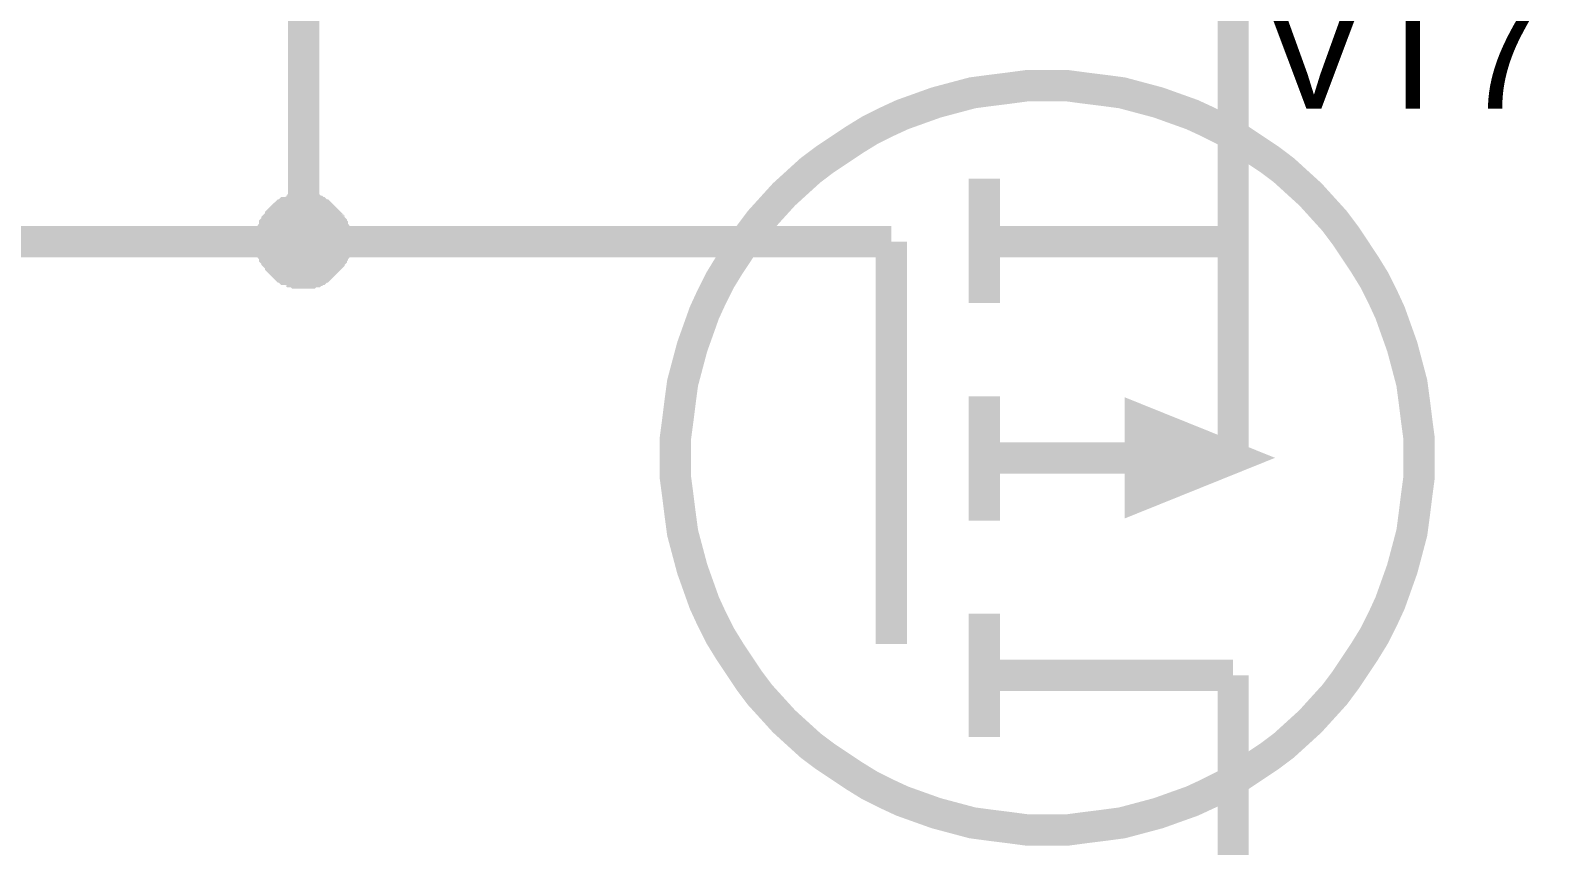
# Model space of a CAD drawing. Header units: millimetres. Extents: x 2.64 to 11.44, y 2.16 to 8.68.
# Drawn here: x 7.077 to 7.646, y 2.928 to 3.235 of the extents above; entities that cross this region are included whole.
import ezdxf

# ---------------------------------------------------------------- set-up
doc = ezdxf.new("R2010")
doc.units = ezdxf.units.MM
doc.header["$MEASUREMENT"] = 0
doc.layers.add('Sheet', color=255, linetype='Continuous')

msp = doc.modelspace()

# ---------------------------------------------------------------- linework, layer by layer
at = {"layer": 'Sheet', "const_width": 0.0118}
for points in [[(7.18008, 3.27247), (7.18008, 3.21419)], [(7.53039, 3.21419), (7.53039, 3.27247)], [(7.18008, 3.15545), (7.18008, 3.21419)], [(7.3202, 3.07395), (7.3202, 3.08123), (7.32111, 3.08806), (7.32202, 3.09535), (7.32293, 3.10218), (7.32475, 3.10901), (7.32657, 3.11584), (7.32885, 3.12221), (7.33112, 3.12859), (7.33385, 3.13451), (7.33704, 3.14088), (7.34068, 3.1468), (7.34432, 3.15227), (7.34796, 3.15773), (7.35205, 3.16319), (7.3566, 3.1682), (7.36115, 3.17321), (7.36615, 3.17776), (7.37116, 3.18232), (7.37662, 3.18642), (7.38208, 3.19006), (7.38754, 3.1937), (7.39345, 3.19734), (7.39982, 3.20053), (7.40573, 3.20326), (7.4121, 3.20554), (7.41847, 3.20782), (7.4253, 3.20964), (7.43212, 3.21146), (7.43895, 3.21237), (7.44623, 3.21328), (7.45305, 3.21419), (7.46033, 3.21419)], [(7.46033, 3.21419), (7.45305, 3.21419), (7.44623, 3.21328), (7.43895, 3.21237), (7.43212, 3.21146), (7.4253, 3.20964), (7.41847, 3.20782), (7.4121, 3.20554), (7.40573, 3.20326), (7.39982, 3.20053), (7.39345, 3.19734), (7.38754, 3.1937), (7.38208, 3.19006), (7.37662, 3.18642), (7.37116, 3.18232), (7.36615, 3.17776), (7.36115, 3.17321), (7.3566, 3.1682), (7.35205, 3.16319), (7.34796, 3.15773), (7.34432, 3.15227), (7.34068, 3.1468), (7.33704, 3.14088), (7.33385, 3.13451), (7.33112, 3.12859), (7.32885, 3.12221), (7.32657, 3.11584), (7.32475, 3.10901), (7.32293, 3.10218), (7.32202, 3.09535), (7.32111, 3.08806), (7.3202, 3.08123), (7.3202, 3.07395)], [(7.46033, 3.21419), (7.46033, 3.21419)], [(7.46033, 3.21419), (7.46761, 3.21419), (7.47443, 3.21328), (7.48171, 3.21237), (7.48854, 3.21146), (7.49536, 3.20964), (7.50218, 3.20782), (7.50855, 3.20554), (7.51492, 3.20326), (7.52084, 3.20053), (7.52721, 3.19734), (7.53312, 3.1937), (7.53858, 3.19006), (7.54404, 3.18642), (7.5495, 3.18232), (7.5545, 3.17776), (7.55951, 3.17321), (7.56406, 3.1682), (7.56861, 3.16319), (7.5727, 3.15773), (7.57634, 3.15227), (7.57998, 3.1468), (7.58362, 3.14088), (7.58681, 3.13451), (7.58954, 3.12859), (7.59181, 3.12221), (7.59409, 3.11584), (7.59591, 3.10901), (7.59772, 3.10218), (7.59863, 3.09535), (7.59954, 3.08806), (7.60045, 3.08123), (7.60045, 3.07395)], [(7.60045, 3.07395), (7.60045, 3.08123), (7.59954, 3.08806), (7.59863, 3.09535), (7.59772, 3.10218), (7.59591, 3.10901), (7.59409, 3.11584), (7.59181, 3.12221), (7.58954, 3.12859), (7.58681, 3.13451), (7.58362, 3.14088), (7.57998, 3.1468), (7.57634, 3.15227), (7.5727, 3.15773), (7.56861, 3.16319), (7.56406, 3.1682), (7.55951, 3.17321), (7.5545, 3.17776), (7.5495, 3.18232), (7.54404, 3.18642), (7.53858, 3.19006), (7.53312, 3.1937), (7.52721, 3.19734), (7.52084, 3.20053), (7.51492, 3.20326), (7.50855, 3.20554), (7.50218, 3.20782), (7.49536, 3.20964), (7.48854, 3.21146), (7.48171, 3.21237), (7.47443, 3.21328), (7.46761, 3.21419), (7.46033, 3.21419)], [(7.53039, 3.07395), (7.53039, 3.21419)], [(7.53039, 3.21419), (7.53039, 3.19051)], [(7.43667, 3.17913), (7.43667, 3.13223)], [(7.16825, 3.15545), (7.16825, 3.15591), (7.16825, 3.15682), (7.16825, 3.15727), (7.1687, 3.15773), (7.1687, 3.15864), (7.1687, 3.1591), (7.16916, 3.15955), (7.16916, 3.16046), (7.16916, 3.16092), (7.16961, 3.16137), (7.17007, 3.16183), (7.17007, 3.16228), (7.17052, 3.16274), (7.17098, 3.16319), (7.17143, 3.16365), (7.17143, 3.1641), (7.17189, 3.16456), (7.17234, 3.16502), (7.1728, 3.16547), (7.17325, 3.16547), (7.17371, 3.16593), (7.17416, 3.16638), (7.17462, 3.16638), (7.17553, 3.16684), (7.17598, 3.16684), (7.17644, 3.16729), (7.17689, 3.16729), (7.1778, 3.16729), (7.17826, 3.16775), (7.17871, 3.16775), (7.17962, 3.16775), (7.18008, 3.16775)], [(7.16825, 3.15545), (7.16825, 3.15591), (7.16825, 3.15682), (7.16825, 3.15727), (7.1687, 3.15773), (7.1687, 3.15864), (7.1687, 3.1591), (7.16916, 3.15955), (7.16916, 3.16046), (7.16916, 3.16092), (7.16961, 3.16137), (7.17007, 3.16183), (7.17007, 3.16228), (7.17052, 3.16274), (7.17098, 3.16319), (7.17143, 3.16365), (7.17143, 3.1641), (7.17189, 3.16456), (7.17234, 3.16502), (7.1728, 3.16547), (7.17325, 3.16547), (7.17371, 3.16593), (7.17416, 3.16638), (7.17462, 3.16638), (7.17553, 3.16684), (7.17598, 3.16684), (7.17644, 3.16729), (7.17689, 3.16729), (7.1778, 3.16729), (7.17826, 3.16775), (7.17871, 3.16775), (7.17962, 3.16775), (7.18008, 3.16775)], [(7.16825, 3.15545), (7.16825, 3.15591), (7.16825, 3.15682), (7.16825, 3.15727), (7.1687, 3.15773), (7.1687, 3.15864), (7.1687, 3.1591), (7.16916, 3.15955), (7.16916, 3.16046), (7.16916, 3.16092), (7.16961, 3.16137), (7.17007, 3.16183), (7.17007, 3.16228), (7.17052, 3.16274), (7.17098, 3.16319), (7.17143, 3.16365), (7.17143, 3.1641), (7.17189, 3.16456), (7.17234, 3.16502), (7.1728, 3.16547), (7.17325, 3.16547), (7.17371, 3.16593), (7.17416, 3.16638), (7.17462, 3.16638), (7.17553, 3.16684), (7.17598, 3.16684), (7.17644, 3.16729), (7.17689, 3.16729), (7.1778, 3.16729), (7.17826, 3.16775), (7.17871, 3.16775), (7.17962, 3.16775), (7.18008, 3.16775)], [(7.16825, 3.15545), (7.16825, 3.15591), (7.16825, 3.15682), (7.16825, 3.15727), (7.1687, 3.15773), (7.1687, 3.15864), (7.1687, 3.1591), (7.16916, 3.15955), (7.16916, 3.16046), (7.16916, 3.16092), (7.16961, 3.16137), (7.17007, 3.16183), (7.17007, 3.16228), (7.17052, 3.16274), (7.17098, 3.16319), (7.17143, 3.16365), (7.17143, 3.1641), (7.17189, 3.16456), (7.17234, 3.16502), (7.1728, 3.16547), (7.17325, 3.16547), (7.17371, 3.16593), (7.17416, 3.16638), (7.17462, 3.16638), (7.17553, 3.16684), (7.17598, 3.16684), (7.17644, 3.16729), (7.17689, 3.16729), (7.1778, 3.16729), (7.17826, 3.16775), (7.17871, 3.16775), (7.17962, 3.16775), (7.18008, 3.16775)], [(7.16825, 3.15545), (7.16825, 3.15591), (7.16825, 3.15682), (7.16825, 3.15727), (7.1687, 3.15773), (7.1687, 3.15864), (7.1687, 3.1591), (7.16916, 3.15955), (7.16916, 3.16046), (7.16916, 3.16092), (7.16961, 3.16137), (7.17007, 3.16183), (7.17007, 3.16228), (7.17052, 3.16274), (7.17098, 3.16319), (7.17143, 3.16365), (7.17143, 3.1641), (7.17189, 3.16456), (7.17234, 3.16502), (7.1728, 3.16547), (7.17325, 3.16547), (7.17371, 3.16593), (7.17416, 3.16638), (7.17462, 3.16638), (7.17553, 3.16684), (7.17598, 3.16684), (7.17644, 3.16729), (7.17689, 3.16729), (7.1778, 3.16729), (7.17826, 3.16775), (7.17871, 3.16775), (7.17962, 3.16775), (7.18008, 3.16775)], [(7.16825, 3.15545), (7.16825, 3.15591), (7.16825, 3.15682), (7.16825, 3.15727), (7.1687, 3.15773), (7.1687, 3.15864), (7.1687, 3.1591), (7.16916, 3.15955), (7.16916, 3.16046), (7.16916, 3.16092), (7.16961, 3.16137), (7.17007, 3.16183), (7.17007, 3.16228), (7.17052, 3.16274), (7.17098, 3.16319), (7.17143, 3.16365), (7.17143, 3.1641), (7.17189, 3.16456), (7.17234, 3.16502), (7.1728, 3.16547), (7.17325, 3.16547), (7.17371, 3.16593), (7.17416, 3.16638), (7.17462, 3.16638), (7.17553, 3.16684), (7.17598, 3.16684), (7.17644, 3.16729), (7.17689, 3.16729), (7.1778, 3.16729), (7.17826, 3.16775), (7.17871, 3.16775), (7.17962, 3.16775), (7.18008, 3.16775)], [(7.16825, 3.15545), (7.16825, 3.15591), (7.16825, 3.15682), (7.16825, 3.15727), (7.1687, 3.15773), (7.1687, 3.15864), (7.1687, 3.1591), (7.16916, 3.15955), (7.16916, 3.16046), (7.16916, 3.16092), (7.16961, 3.16137), (7.17007, 3.16183), (7.17007, 3.16228), (7.17052, 3.16274), (7.17098, 3.16319), (7.17143, 3.16365), (7.17143, 3.1641), (7.17189, 3.16456), (7.17234, 3.16502), (7.1728, 3.16547), (7.17325, 3.16547), (7.17371, 3.16593), (7.17416, 3.16638), (7.17462, 3.16638), (7.17553, 3.16684), (7.17598, 3.16684), (7.17644, 3.16729), (7.17689, 3.16729), (7.1778, 3.16729), (7.17826, 3.16775), (7.17871, 3.16775), (7.17962, 3.16775), (7.18008, 3.16775)], [(7.16825, 3.15545), (7.16825, 3.15591), (7.16825, 3.15682), (7.16825, 3.15727), (7.1687, 3.15773), (7.1687, 3.15864), (7.1687, 3.1591), (7.16916, 3.15955), (7.16916, 3.16046), (7.16916, 3.16092), (7.16961, 3.16137), (7.17007, 3.16183), (7.17007, 3.16228), (7.17052, 3.16274), (7.17098, 3.16319), (7.17143, 3.16365), (7.17143, 3.1641), (7.17189, 3.16456), (7.17234, 3.16502), (7.1728, 3.16547), (7.17325, 3.16547), (7.17371, 3.16593), (7.17416, 3.16638), (7.17462, 3.16638), (7.17553, 3.16684), (7.17598, 3.16684), (7.17644, 3.16729), (7.17689, 3.16729), (7.1778, 3.16729), (7.17826, 3.16775), (7.17871, 3.16775), (7.17962, 3.16775), (7.18008, 3.16775)], [(7.18008, 3.16775), (7.18008, 3.16775)], [(7.18008, 3.16775), (7.18053, 3.16775), (7.18144, 3.16775), (7.1819, 3.16775), (7.18235, 3.16729), (7.18281, 3.16729), (7.18372, 3.16729), (7.18417, 3.16684), (7.18463, 3.16684), (7.18508, 3.16638), (7.18554, 3.16638), (7.18599, 3.16593), (7.18645, 3.16547), (7.1869, 3.16547), (7.18736, 3.16502), (7.18781, 3.16456), (7.18827, 3.1641), (7.18872, 3.16365), (7.18918, 3.16319), (7.18963, 3.16274), (7.18963, 3.16228), (7.19009, 3.16183), (7.19054, 3.16137), (7.19054, 3.16092), (7.191, 3.16046), (7.191, 3.15955), (7.19145, 3.1591), (7.19145, 3.15864), (7.19145, 3.15773), (7.19191, 3.15727), (7.19191, 3.15682), (7.19191, 3.15591), (7.19191, 3.15545)], [(7.18008, 3.16775), (7.18008, 3.16775)], [(7.18008, 3.16775), (7.18053, 3.16775), (7.18144, 3.16775), (7.1819, 3.16775), (7.18235, 3.16729), (7.18281, 3.16729), (7.18372, 3.16729), (7.18417, 3.16684), (7.18463, 3.16684), (7.18508, 3.16638), (7.18554, 3.16638), (7.18599, 3.16593), (7.18645, 3.16547), (7.1869, 3.16547), (7.18736, 3.16502), (7.18781, 3.16456), (7.18827, 3.1641), (7.18872, 3.16365), (7.18918, 3.16319), (7.18963, 3.16274), (7.18963, 3.16228), (7.19009, 3.16183), (7.19054, 3.16137), (7.19054, 3.16092), (7.191, 3.16046), (7.191, 3.15955), (7.19145, 3.1591), (7.19145, 3.15864), (7.19145, 3.15773), (7.19191, 3.15727), (7.19191, 3.15682), (7.19191, 3.15591), (7.19191, 3.15545)], [(7.18008, 3.16775), (7.18008, 3.16775)], [(7.18008, 3.16775), (7.18053, 3.16775), (7.18144, 3.16775), (7.1819, 3.16775), (7.18235, 3.16729), (7.18281, 3.16729), (7.18372, 3.16729), (7.18417, 3.16684), (7.18463, 3.16684), (7.18508, 3.16638), (7.18554, 3.16638), (7.18599, 3.16593), (7.18645, 3.16547), (7.1869, 3.16547), (7.18736, 3.16502), (7.18781, 3.16456), (7.18827, 3.1641), (7.18872, 3.16365), (7.18918, 3.16319), (7.18963, 3.16274), (7.18963, 3.16228), (7.19009, 3.16183), (7.19054, 3.16137), (7.19054, 3.16092), (7.191, 3.16046), (7.191, 3.15955), (7.19145, 3.1591), (7.19145, 3.15864), (7.19145, 3.15773), (7.19191, 3.15727), (7.19191, 3.15682), (7.19191, 3.15591), (7.19191, 3.15545)], [(7.18008, 3.16775), (7.18008, 3.16775)], [(7.18008, 3.16775), (7.18053, 3.16775), (7.18144, 3.16775), (7.1819, 3.16775), (7.18235, 3.16729), (7.18281, 3.16729), (7.18372, 3.16729), (7.18417, 3.16684), (7.18463, 3.16684), (7.18508, 3.16638), (7.18554, 3.16638), (7.18599, 3.16593), (7.18645, 3.16547), (7.1869, 3.16547), (7.18736, 3.16502), (7.18781, 3.16456), (7.18827, 3.1641), (7.18872, 3.16365), (7.18918, 3.16319), (7.18963, 3.16274), (7.18963, 3.16228), (7.19009, 3.16183), (7.19054, 3.16137), (7.19054, 3.16092), (7.191, 3.16046), (7.191, 3.15955), (7.19145, 3.1591), (7.19145, 3.15864), (7.19145, 3.15773), (7.19191, 3.15727), (7.19191, 3.15682), (7.19191, 3.15591), (7.19191, 3.15545)], [(7.18008, 3.16775), (7.18008, 3.16775)], [(7.18008, 3.16775), (7.18053, 3.16775), (7.18144, 3.16775), (7.1819, 3.16775), (7.18235, 3.16729), (7.18281, 3.16729), (7.18372, 3.16729), (7.18417, 3.16684), (7.18463, 3.16684), (7.18508, 3.16638), (7.18554, 3.16638), (7.18599, 3.16593), (7.18645, 3.16547), (7.1869, 3.16547), (7.18736, 3.16502), (7.18781, 3.16456), (7.18827, 3.1641), (7.18872, 3.16365), (7.18918, 3.16319), (7.18963, 3.16274), (7.18963, 3.16228), (7.19009, 3.16183), (7.19054, 3.16137), (7.19054, 3.16092), (7.191, 3.16046), (7.191, 3.15955), (7.19145, 3.1591), (7.19145, 3.15864), (7.19145, 3.15773), (7.19191, 3.15727), (7.19191, 3.15682), (7.19191, 3.15591), (7.19191, 3.15545)], [(7.18008, 3.16775), (7.18008, 3.16775)], [(7.18008, 3.16775), (7.18053, 3.16775), (7.18144, 3.16775), (7.1819, 3.16775), (7.18235, 3.16729), (7.18281, 3.16729), (7.18372, 3.16729), (7.18417, 3.16684), (7.18463, 3.16684), (7.18508, 3.16638), (7.18554, 3.16638), (7.18599, 3.16593), (7.18645, 3.16547), (7.1869, 3.16547), (7.18736, 3.16502), (7.18781, 3.16456), (7.18827, 3.1641), (7.18872, 3.16365), (7.18918, 3.16319), (7.18963, 3.16274), (7.18963, 3.16228), (7.19009, 3.16183), (7.19054, 3.16137), (7.19054, 3.16092), (7.191, 3.16046), (7.191, 3.15955), (7.19145, 3.1591), (7.19145, 3.15864), (7.19145, 3.15773), (7.19191, 3.15727), (7.19191, 3.15682), (7.19191, 3.15591), (7.19191, 3.15545)], [(7.18008, 3.16775), (7.18008, 3.16775)], [(7.18008, 3.16775), (7.18053, 3.16775), (7.18144, 3.16775), (7.1819, 3.16775), (7.18235, 3.16729), (7.18281, 3.16729), (7.18372, 3.16729), (7.18417, 3.16684), (7.18463, 3.16684), (7.18508, 3.16638), (7.18554, 3.16638), (7.18599, 3.16593), (7.18645, 3.16547), (7.1869, 3.16547), (7.18736, 3.16502), (7.18781, 3.16456), (7.18827, 3.1641), (7.18872, 3.16365), (7.18918, 3.16319), (7.18963, 3.16274), (7.18963, 3.16228), (7.19009, 3.16183), (7.19054, 3.16137), (7.19054, 3.16092), (7.191, 3.16046), (7.191, 3.15955), (7.19145, 3.1591), (7.19145, 3.15864), (7.19145, 3.15773), (7.19191, 3.15727), (7.19191, 3.15682), (7.19191, 3.15591), (7.19191, 3.15545)], [(7.18008, 3.16775), (7.18008, 3.16775)], [(7.18008, 3.16775), (7.18053, 3.16775), (7.18144, 3.16775), (7.1819, 3.16775), (7.18235, 3.16729), (7.18281, 3.16729), (7.18372, 3.16729), (7.18417, 3.16684), (7.18463, 3.16684), (7.18508, 3.16638), (7.18554, 3.16638), (7.18599, 3.16593), (7.18645, 3.16547), (7.1869, 3.16547), (7.18736, 3.16502), (7.18781, 3.16456), (7.18827, 3.1641), (7.18872, 3.16365), (7.18918, 3.16319), (7.18963, 3.16274), (7.18963, 3.16228), (7.19009, 3.16183), (7.19054, 3.16137), (7.19054, 3.16092), (7.191, 3.16046), (7.191, 3.15955), (7.19145, 3.1591), (7.19145, 3.15864), (7.19145, 3.15773), (7.19191, 3.15727), (7.19191, 3.15682), (7.19191, 3.15591), (7.19191, 3.15545)], [(6.888, 3.15545), (7.18008, 3.15545), (7.23831, 3.15545)], [(7.18008, 3.14361), (7.17962, 3.14361), (7.17871, 3.14361), (7.17826, 3.14361), (7.1778, 3.14407), (7.17689, 3.14407), (7.17644, 3.14407), (7.17598, 3.14453), (7.17553, 3.14453), (7.17462, 3.14498), (7.17416, 3.14498), (7.17371, 3.14544), (7.17325, 3.14589), (7.1728, 3.14589), (7.17234, 3.14635), (7.17189, 3.1468), (7.17143, 3.14726), (7.17143, 3.14771), (7.17098, 3.14817), (7.17052, 3.14862), (7.17007, 3.14908), (7.17007, 3.14953), (7.16961, 3.14999), (7.16916, 3.15044), (7.16916, 3.1509), (7.16916, 3.15136), (7.1687, 3.15181), (7.1687, 3.15272), (7.1687, 3.15318), (7.16825, 3.15363), (7.16825, 3.15409), (7.16825, 3.155), (7.16825, 3.15545)], [(7.16825, 3.15545), (7.16825, 3.15545)], [(7.18008, 3.14361), (7.17962, 3.14361), (7.17871, 3.14361), (7.17826, 3.14361), (7.1778, 3.14407), (7.17689, 3.14407), (7.17644, 3.14407), (7.17598, 3.14453), (7.17553, 3.14453), (7.17462, 3.14498), (7.17416, 3.14498), (7.17371, 3.14544), (7.17325, 3.14589), (7.1728, 3.14589), (7.17234, 3.14635), (7.17189, 3.1468), (7.17143, 3.14726), (7.17143, 3.14771), (7.17098, 3.14817), (7.17052, 3.14862), (7.17007, 3.14908), (7.17007, 3.14953), (7.16961, 3.14999), (7.16916, 3.15044), (7.16916, 3.1509), (7.16916, 3.15136), (7.1687, 3.15181), (7.1687, 3.15272), (7.1687, 3.15318), (7.16825, 3.15363), (7.16825, 3.15409), (7.16825, 3.155), (7.16825, 3.15545)], [(7.16825, 3.15545), (7.16825, 3.15545)], [(7.18008, 3.14361), (7.17962, 3.14361), (7.17871, 3.14361), (7.17826, 3.14361), (7.1778, 3.14407), (7.17689, 3.14407), (7.17644, 3.14407), (7.17598, 3.14453), (7.17553, 3.14453), (7.17462, 3.14498), (7.17416, 3.14498), (7.17371, 3.14544), (7.17325, 3.14589), (7.1728, 3.14589), (7.17234, 3.14635), (7.17189, 3.1468), (7.17143, 3.14726), (7.17143, 3.14771), (7.17098, 3.14817), (7.17052, 3.14862), (7.17007, 3.14908), (7.17007, 3.14953), (7.16961, 3.14999), (7.16916, 3.15044), (7.16916, 3.1509), (7.16916, 3.15136), (7.1687, 3.15181), (7.1687, 3.15272), (7.1687, 3.15318), (7.16825, 3.15363), (7.16825, 3.15409), (7.16825, 3.155), (7.16825, 3.15545)], [(7.16825, 3.15545), (7.16825, 3.15545)], [(7.18008, 3.14361), (7.17962, 3.14361), (7.17871, 3.14361), (7.17826, 3.14361), (7.1778, 3.14407), (7.17689, 3.14407), (7.17644, 3.14407), (7.17598, 3.14453), (7.17553, 3.14453), (7.17462, 3.14498), (7.17416, 3.14498), (7.17371, 3.14544), (7.17325, 3.14589), (7.1728, 3.14589), (7.17234, 3.14635), (7.17189, 3.1468), (7.17143, 3.14726), (7.17143, 3.14771), (7.17098, 3.14817), (7.17052, 3.14862), (7.17007, 3.14908), (7.17007, 3.14953), (7.16961, 3.14999), (7.16916, 3.15044), (7.16916, 3.1509), (7.16916, 3.15136), (7.1687, 3.15181), (7.1687, 3.15272), (7.1687, 3.15318), (7.16825, 3.15363), (7.16825, 3.15409), (7.16825, 3.155), (7.16825, 3.15545)], [(7.16825, 3.15545), (7.16825, 3.15545)], [(7.18008, 3.14361), (7.17962, 3.14361), (7.17871, 3.14361), (7.17826, 3.14361), (7.1778, 3.14407), (7.17689, 3.14407), (7.17644, 3.14407), (7.17598, 3.14453), (7.17553, 3.14453), (7.17462, 3.14498), (7.17416, 3.14498), (7.17371, 3.14544), (7.17325, 3.14589), (7.1728, 3.14589), (7.17234, 3.14635), (7.17189, 3.1468), (7.17143, 3.14726), (7.17143, 3.14771), (7.17098, 3.14817), (7.17052, 3.14862), (7.17007, 3.14908), (7.17007, 3.14953), (7.16961, 3.14999), (7.16916, 3.15044), (7.16916, 3.1509), (7.16916, 3.15136), (7.1687, 3.15181), (7.1687, 3.15272), (7.1687, 3.15318), (7.16825, 3.15363), (7.16825, 3.15409), (7.16825, 3.155), (7.16825, 3.15545)], [(7.16825, 3.15545), (7.16825, 3.15545)], [(7.18008, 3.14361), (7.17962, 3.14361), (7.17871, 3.14361), (7.17826, 3.14361), (7.1778, 3.14407), (7.17689, 3.14407), (7.17644, 3.14407), (7.17598, 3.14453), (7.17553, 3.14453), (7.17462, 3.14498), (7.17416, 3.14498), (7.17371, 3.14544), (7.17325, 3.14589), (7.1728, 3.14589), (7.17234, 3.14635), (7.17189, 3.1468), (7.17143, 3.14726), (7.17143, 3.14771), (7.17098, 3.14817), (7.17052, 3.14862), (7.17007, 3.14908), (7.17007, 3.14953), (7.16961, 3.14999), (7.16916, 3.15044), (7.16916, 3.1509), (7.16916, 3.15136), (7.1687, 3.15181), (7.1687, 3.15272), (7.1687, 3.15318), (7.16825, 3.15363), (7.16825, 3.15409), (7.16825, 3.155), (7.16825, 3.15545)], [(7.16825, 3.15545), (7.16825, 3.15545)], [(7.18008, 3.14361), (7.17962, 3.14361), (7.17871, 3.14361), (7.17826, 3.14361), (7.1778, 3.14407), (7.17689, 3.14407), (7.17644, 3.14407), (7.17598, 3.14453), (7.17553, 3.14453), (7.17462, 3.14498), (7.17416, 3.14498), (7.17371, 3.14544), (7.17325, 3.14589), (7.1728, 3.14589), (7.17234, 3.14635), (7.17189, 3.1468), (7.17143, 3.14726), (7.17143, 3.14771), (7.17098, 3.14817), (7.17052, 3.14862), (7.17007, 3.14908), (7.17007, 3.14953), (7.16961, 3.14999), (7.16916, 3.15044), (7.16916, 3.1509), (7.16916, 3.15136), (7.1687, 3.15181), (7.1687, 3.15272), (7.1687, 3.15318), (7.16825, 3.15363), (7.16825, 3.15409), (7.16825, 3.155), (7.16825, 3.15545)], [(7.16825, 3.15545), (7.16825, 3.15545)], [(7.18008, 3.14361), (7.17962, 3.14361), (7.17871, 3.14361), (7.17826, 3.14361), (7.1778, 3.14407), (7.17689, 3.14407), (7.17644, 3.14407), (7.17598, 3.14453), (7.17553, 3.14453), (7.17462, 3.14498), (7.17416, 3.14498), (7.17371, 3.14544), (7.17325, 3.14589), (7.1728, 3.14589), (7.17234, 3.14635), (7.17189, 3.1468), (7.17143, 3.14726), (7.17143, 3.14771), (7.17098, 3.14817), (7.17052, 3.14862), (7.17007, 3.14908), (7.17007, 3.14953), (7.16961, 3.14999), (7.16916, 3.15044), (7.16916, 3.1509), (7.16916, 3.15136), (7.1687, 3.15181), (7.1687, 3.15272), (7.1687, 3.15318), (7.16825, 3.15363), (7.16825, 3.15409), (7.16825, 3.155), (7.16825, 3.15545)], [(7.16825, 3.15545), (7.16825, 3.15545)], [(7.19191, 3.15545), (7.19191, 3.155), (7.19191, 3.15409), (7.19191, 3.15363), (7.19145, 3.15318), (7.19145, 3.15272), (7.19145, 3.15181), (7.191, 3.15136), (7.191, 3.1509), (7.19054, 3.15044), (7.19054, 3.14999), (7.19009, 3.14953), (7.18963, 3.14908), (7.18963, 3.14862), (7.18918, 3.14817), (7.18872, 3.14771), (7.18827, 3.14726), (7.18781, 3.1468), (7.18736, 3.14635), (7.1869, 3.14589), (7.18645, 3.14589), (7.18599, 3.14544), (7.18554, 3.14498), (7.18508, 3.14498), (7.18463, 3.14453), (7.18417, 3.14453), (7.18372, 3.14407), (7.18281, 3.14407), (7.18235, 3.14407), (7.1819, 3.14361), (7.18144, 3.14361), (7.18053, 3.14361), (7.18008, 3.14361)], [(7.19191, 3.15545), (7.19191, 3.155), (7.19191, 3.15409), (7.19191, 3.15363), (7.19145, 3.15318), (7.19145, 3.15272), (7.19145, 3.15181), (7.191, 3.15136), (7.191, 3.1509), (7.19054, 3.15044), (7.19054, 3.14999), (7.19009, 3.14953), (7.18963, 3.14908), (7.18963, 3.14862), (7.18918, 3.14817), (7.18872, 3.14771), (7.18827, 3.14726), (7.18781, 3.1468), (7.18736, 3.14635), (7.1869, 3.14589), (7.18645, 3.14589), (7.18599, 3.14544), (7.18554, 3.14498), (7.18508, 3.14498), (7.18463, 3.14453), (7.18417, 3.14453), (7.18372, 3.14407), (7.18281, 3.14407), (7.18235, 3.14407), (7.1819, 3.14361), (7.18144, 3.14361), (7.18053, 3.14361), (7.18008, 3.14361)], [(7.19191, 3.15545), (7.19191, 3.155), (7.19191, 3.15409), (7.19191, 3.15363), (7.19145, 3.15318), (7.19145, 3.15272), (7.19145, 3.15181), (7.191, 3.15136), (7.191, 3.1509), (7.19054, 3.15044), (7.19054, 3.14999), (7.19009, 3.14953), (7.18963, 3.14908), (7.18963, 3.14862), (7.18918, 3.14817), (7.18872, 3.14771), (7.18827, 3.14726), (7.18781, 3.1468), (7.18736, 3.14635), (7.1869, 3.14589), (7.18645, 3.14589), (7.18599, 3.14544), (7.18554, 3.14498), (7.18508, 3.14498), (7.18463, 3.14453), (7.18417, 3.14453), (7.18372, 3.14407), (7.18281, 3.14407), (7.18235, 3.14407), (7.1819, 3.14361), (7.18144, 3.14361), (7.18053, 3.14361), (7.18008, 3.14361)], [(7.19191, 3.15545), (7.19191, 3.155), (7.19191, 3.15409), (7.19191, 3.15363), (7.19145, 3.15318), (7.19145, 3.15272), (7.19145, 3.15181), (7.191, 3.15136), (7.191, 3.1509), (7.19054, 3.15044), (7.19054, 3.14999), (7.19009, 3.14953), (7.18963, 3.14908), (7.18963, 3.14862), (7.18918, 3.14817), (7.18872, 3.14771), (7.18827, 3.14726), (7.18781, 3.1468), (7.18736, 3.14635), (7.1869, 3.14589), (7.18645, 3.14589), (7.18599, 3.14544), (7.18554, 3.14498), (7.18508, 3.14498), (7.18463, 3.14453), (7.18417, 3.14453), (7.18372, 3.14407), (7.18281, 3.14407), (7.18235, 3.14407), (7.1819, 3.14361), (7.18144, 3.14361), (7.18053, 3.14361), (7.18008, 3.14361)], [(7.19191, 3.15545), (7.19191, 3.155), (7.19191, 3.15409), (7.19191, 3.15363), (7.19145, 3.15318), (7.19145, 3.15272), (7.19145, 3.15181), (7.191, 3.15136), (7.191, 3.1509), (7.19054, 3.15044), (7.19054, 3.14999), (7.19009, 3.14953), (7.18963, 3.14908), (7.18963, 3.14862), (7.18918, 3.14817), (7.18872, 3.14771), (7.18827, 3.14726), (7.18781, 3.1468), (7.18736, 3.14635), (7.1869, 3.14589), (7.18645, 3.14589), (7.18599, 3.14544), (7.18554, 3.14498), (7.18508, 3.14498), (7.18463, 3.14453), (7.18417, 3.14453), (7.18372, 3.14407), (7.18281, 3.14407), (7.18235, 3.14407), (7.1819, 3.14361), (7.18144, 3.14361), (7.18053, 3.14361), (7.18008, 3.14361)], [(7.19191, 3.15545), (7.19191, 3.155), (7.19191, 3.15409), (7.19191, 3.15363), (7.19145, 3.15318), (7.19145, 3.15272), (7.19145, 3.15181), (7.191, 3.15136), (7.191, 3.1509), (7.19054, 3.15044), (7.19054, 3.14999), (7.19009, 3.14953), (7.18963, 3.14908), (7.18963, 3.14862), (7.18918, 3.14817), (7.18872, 3.14771), (7.18827, 3.14726), (7.18781, 3.1468), (7.18736, 3.14635), (7.1869, 3.14589), (7.18645, 3.14589), (7.18599, 3.14544), (7.18554, 3.14498), (7.18508, 3.14498), (7.18463, 3.14453), (7.18417, 3.14453), (7.18372, 3.14407), (7.18281, 3.14407), (7.18235, 3.14407), (7.1819, 3.14361), (7.18144, 3.14361), (7.18053, 3.14361), (7.18008, 3.14361)], [(7.19191, 3.15545), (7.19191, 3.155), (7.19191, 3.15409), (7.19191, 3.15363), (7.19145, 3.15318), (7.19145, 3.15272), (7.19145, 3.15181), (7.191, 3.15136), (7.191, 3.1509), (7.19054, 3.15044), (7.19054, 3.14999), (7.19009, 3.14953), (7.18963, 3.14908), (7.18963, 3.14862), (7.18918, 3.14817), (7.18872, 3.14771), (7.18827, 3.14726), (7.18781, 3.1468), (7.18736, 3.14635), (7.1869, 3.14589), (7.18645, 3.14589), (7.18599, 3.14544), (7.18554, 3.14498), (7.18508, 3.14498), (7.18463, 3.14453), (7.18417, 3.14453), (7.18372, 3.14407), (7.18281, 3.14407), (7.18235, 3.14407), (7.1819, 3.14361), (7.18144, 3.14361), (7.18053, 3.14361), (7.18008, 3.14361)], [(7.19191, 3.15545), (7.19191, 3.155), (7.19191, 3.15409), (7.19191, 3.15363), (7.19145, 3.15318), (7.19145, 3.15272), (7.19145, 3.15181), (7.191, 3.15136), (7.191, 3.1509), (7.19054, 3.15044), (7.19054, 3.14999), (7.19009, 3.14953), (7.18963, 3.14908), (7.18963, 3.14862), (7.18918, 3.14817), (7.18872, 3.14771), (7.18827, 3.14726), (7.18781, 3.1468), (7.18736, 3.14635), (7.1869, 3.14589), (7.18645, 3.14589), (7.18599, 3.14544), (7.18554, 3.14498), (7.18508, 3.14498), (7.18463, 3.14453), (7.18417, 3.14453), (7.18372, 3.14407), (7.18281, 3.14407), (7.18235, 3.14407), (7.1819, 3.14361), (7.18144, 3.14361), (7.18053, 3.14361), (7.18008, 3.14361)], [(7.19191, 3.15545), (7.19191, 3.15545), (7.19191, 3.15545), (7.19191, 3.15545), (7.19191, 3.15545), (7.19191, 3.15545), (7.19191, 3.15545), (7.19191, 3.15545), (7.19191, 3.15545), (7.19191, 3.15545), (7.19191, 3.15545), (7.19191, 3.15545), (7.19191, 3.15545), (7.19191, 3.15545), (7.19191, 3.15545), (7.19191, 3.15545), (7.19191, 3.15545), (7.19191, 3.15545), (7.19191, 3.15545), (7.19191, 3.15545), (7.19191, 3.15545), (7.19191, 3.15545), (7.19191, 3.15545), (7.19191, 3.15545), (7.19191, 3.15545), (7.19191, 3.15545), (7.19191, 3.15545), (7.19191, 3.15545), (7.19191, 3.15545), (7.19191, 3.15545), (7.19191, 3.15545), (7.19191, 3.15545), (7.19191, 3.15545)], [(7.19191, 3.15545), (7.19191, 3.15545)], [(7.19191, 3.15545), (7.19191, 3.15545), (7.19191, 3.15545), (7.19191, 3.15545), (7.19191, 3.15545), (7.19191, 3.15545), (7.19191, 3.15545), (7.19191, 3.15545), (7.19191, 3.15545), (7.19191, 3.15545), (7.19191, 3.15545), (7.19191, 3.15545), (7.19191, 3.15545), (7.19191, 3.15545), (7.19191, 3.15545), (7.19191, 3.15545), (7.19191, 3.15545), (7.19191, 3.15545), (7.19191, 3.15545), (7.19191, 3.15545), (7.19191, 3.15545), (7.19191, 3.15545), (7.19191, 3.15545), (7.19191, 3.15545), (7.19191, 3.15545), (7.19191, 3.15545), (7.19191, 3.15545), (7.19191, 3.15545), (7.19191, 3.15545), (7.19191, 3.15545), (7.19191, 3.15545), (7.19191, 3.15545), (7.19191, 3.15545)], [(7.19191, 3.15545), (7.19191, 3.15545)], [(7.19191, 3.15545), (7.19191, 3.15545), (7.19191, 3.15545), (7.19191, 3.15545), (7.19191, 3.15545), (7.19191, 3.15545), (7.19191, 3.15545), (7.19191, 3.15545), (7.19191, 3.15545), (7.19191, 3.15545), (7.19191, 3.15545), (7.19191, 3.15545), (7.19191, 3.15545), (7.19191, 3.15545), (7.19191, 3.15545), (7.19191, 3.15545), (7.19191, 3.15545), (7.19191, 3.15545), (7.19191, 3.15545), (7.19191, 3.15545), (7.19191, 3.15545), (7.19191, 3.15545), (7.19191, 3.15545), (7.19191, 3.15545), (7.19191, 3.15545), (7.19191, 3.15545), (7.19191, 3.15545), (7.19191, 3.15545), (7.19191, 3.15545), (7.19191, 3.15545), (7.19191, 3.15545), (7.19191, 3.15545), (7.19191, 3.15545)], [(7.19191, 3.15545), (7.19191, 3.15545)], [(7.19191, 3.15545), (7.19191, 3.15545), (7.19191, 3.15545), (7.19191, 3.15545), (7.19191, 3.15545), (7.19191, 3.15545), (7.19191, 3.15545), (7.19191, 3.15545), (7.19191, 3.15545), (7.19191, 3.15545), (7.19191, 3.15545), (7.19191, 3.15545), (7.19191, 3.15545), (7.19191, 3.15545), (7.19191, 3.15545), (7.19191, 3.15545), (7.19191, 3.15545), (7.19191, 3.15545), (7.19191, 3.15545), (7.19191, 3.15545), (7.19191, 3.15545), (7.19191, 3.15545), (7.19191, 3.15545), (7.19191, 3.15545), (7.19191, 3.15545), (7.19191, 3.15545), (7.19191, 3.15545), (7.19191, 3.15545), (7.19191, 3.15545), (7.19191, 3.15545), (7.19191, 3.15545), (7.19191, 3.15545), (7.19191, 3.15545)], [(7.19191, 3.15545), (7.19191, 3.15545)], [(7.19191, 3.15545), (7.19191, 3.15545), (7.19191, 3.15545), (7.19191, 3.15545), (7.19191, 3.15545), (7.19191, 3.15545), (7.19191, 3.15545), (7.19191, 3.15545), (7.19191, 3.15545), (7.19191, 3.15545), (7.19191, 3.15545), (7.19191, 3.15545), (7.19191, 3.15545), (7.19191, 3.15545), (7.19191, 3.15545), (7.19191, 3.15545), (7.19191, 3.15545), (7.19191, 3.15545), (7.19191, 3.15545), (7.19191, 3.15545), (7.19191, 3.15545), (7.19191, 3.15545), (7.19191, 3.15545), (7.19191, 3.15545), (7.19191, 3.15545), (7.19191, 3.15545), (7.19191, 3.15545), (7.19191, 3.15545), (7.19191, 3.15545), (7.19191, 3.15545), (7.19191, 3.15545), (7.19191, 3.15545), (7.19191, 3.15545)], [(7.19191, 3.15545), (7.19191, 3.15545)], [(7.19191, 3.15545), (7.19191, 3.15545), (7.19191, 3.15545), (7.19191, 3.15545), (7.19191, 3.15545), (7.19191, 3.15545), (7.19191, 3.15545), (7.19191, 3.15545), (7.19191, 3.15545), (7.19191, 3.15545), (7.19191, 3.15545), (7.19191, 3.15545), (7.19191, 3.15545), (7.19191, 3.15545), (7.19191, 3.15545), (7.19191, 3.15545), (7.19191, 3.15545), (7.19191, 3.15545), (7.19191, 3.15545), (7.19191, 3.15545), (7.19191, 3.15545), (7.19191, 3.15545), (7.19191, 3.15545), (7.19191, 3.15545), (7.19191, 3.15545), (7.19191, 3.15545), (7.19191, 3.15545), (7.19191, 3.15545), (7.19191, 3.15545), (7.19191, 3.15545), (7.19191, 3.15545), (7.19191, 3.15545), (7.19191, 3.15545)], [(7.19191, 3.15545), (7.19191, 3.15545)], [(7.19191, 3.15545), (7.19191, 3.15545), (7.19191, 3.15545), (7.19191, 3.15545), (7.19191, 3.15545), (7.19191, 3.15545), (7.19191, 3.15545), (7.19191, 3.15545), (7.19191, 3.15545), (7.19191, 3.15545), (7.19191, 3.15545), (7.19191, 3.15545), (7.19191, 3.15545), (7.19191, 3.15545), (7.19191, 3.15545), (7.19191, 3.15545), (7.19191, 3.15545), (7.19191, 3.15545), (7.19191, 3.15545), (7.19191, 3.15545), (7.19191, 3.15545), (7.19191, 3.15545), (7.19191, 3.15545), (7.19191, 3.15545), (7.19191, 3.15545), (7.19191, 3.15545), (7.19191, 3.15545), (7.19191, 3.15545), (7.19191, 3.15545), (7.19191, 3.15545), (7.19191, 3.15545), (7.19191, 3.15545), (7.19191, 3.15545)], [(7.19191, 3.15545), (7.19191, 3.15545)], [(7.19191, 3.15545), (7.19191, 3.15545), (7.19191, 3.15545), (7.19191, 3.15545), (7.19191, 3.15545), (7.19191, 3.15545), (7.19191, 3.15545), (7.19191, 3.15545), (7.19191, 3.15545), (7.19191, 3.15545), (7.19191, 3.15545), (7.19191, 3.15545), (7.19191, 3.15545), (7.19191, 3.15545), (7.19191, 3.15545), (7.19191, 3.15545), (7.19191, 3.15545), (7.19191, 3.15545), (7.19191, 3.15545), (7.19191, 3.15545), (7.19191, 3.15545), (7.19191, 3.15545), (7.19191, 3.15545), (7.19191, 3.15545), (7.19191, 3.15545), (7.19191, 3.15545), (7.19191, 3.15545), (7.19191, 3.15545), (7.19191, 3.15545), (7.19191, 3.15545), (7.19191, 3.15545), (7.19191, 3.15545), (7.19191, 3.15545)], [(7.19191, 3.15545), (7.19191, 3.15545)], [(7.29655, 3.15545), (7.23831, 3.15545)], [(7.29655, 3.15545), (7.40164, 3.15545)], [(7.40164, 3.00383), (7.40164, 3.15545)], [(7.53039, 3.15545), (7.4394, 3.15545)], [(7.43667, 3.09717), (7.43667, 3.05027)], [(7.46033, 2.93371), (7.45305, 2.93371), (7.44623, 2.93462), (7.43895, 2.93553), (7.43212, 2.93644), (7.4253, 2.93826), (7.41847, 2.94008), (7.4121, 2.94236), (7.40573, 2.94463), (7.39982, 2.94737), (7.39345, 2.95055), (7.38754, 2.9542), (7.38208, 2.95784), (7.37662, 2.96148), (7.37116, 2.96558), (7.36615, 2.97013), (7.36115, 2.97469), (7.3566, 2.9797), (7.35205, 2.9847), (7.34796, 2.99017), (7.34432, 2.99563), (7.34068, 3.0011), (7.33704, 3.00702), (7.33385, 3.01339), (7.33112, 3.01931), (7.32885, 3.02568), (7.32657, 3.03206), (7.32475, 3.03889), (7.32293, 3.04572), (7.32202, 3.05255), (7.32111, 3.05983), (7.3202, 3.06666), (7.3202, 3.07395)], [(7.3202, 3.07395), (7.3202, 3.07395)], [(7.3202, 3.07395), (7.3202, 3.06666), (7.32111, 3.05983), (7.32202, 3.05255), (7.32293, 3.04572), (7.32475, 3.03889), (7.32657, 3.03206), (7.32885, 3.02568), (7.33112, 3.01931), (7.33385, 3.01339), (7.33704, 3.00702), (7.34068, 3.0011), (7.34432, 2.99563), (7.34796, 2.99017), (7.35205, 2.9847), (7.3566, 2.9797), (7.36115, 2.97469), (7.36615, 2.97013), (7.37116, 2.96558), (7.37662, 2.96148), (7.38208, 2.95784), (7.38754, 2.9542), (7.39345, 2.95055), (7.39982, 2.94737), (7.40573, 2.94463), (7.4121, 2.94236), (7.41847, 2.94008), (7.4253, 2.93826), (7.43212, 2.93644), (7.43895, 2.93553), (7.44623, 2.93462), (7.45305, 2.93371), (7.46033, 2.93371)], [(7.43667, 3.07395), (7.53039, 3.07395)], [(7.60045, 3.07395), (7.60045, 3.06666), (7.59954, 3.05983), (7.59863, 3.05255), (7.59772, 3.04572), (7.59591, 3.03889), (7.59409, 3.03206), (7.59181, 3.02568), (7.58954, 3.01931), (7.58681, 3.01339), (7.58362, 3.00702), (7.57998, 3.0011), (7.57634, 2.99563), (7.5727, 2.99017), (7.56861, 2.9847), (7.56406, 2.9797), (7.55951, 2.97469), (7.5545, 2.97013), (7.5495, 2.96558), (7.54404, 2.96148), (7.53858, 2.95784), (7.53312, 2.9542), (7.52721, 2.95055), (7.52084, 2.94737), (7.51492, 2.94463), (7.50855, 2.94236), (7.50218, 2.94008), (7.49536, 2.93826), (7.48854, 2.93644), (7.48171, 2.93553), (7.47443, 2.93462), (7.46761, 2.93371), (7.46033, 2.93371)], [(7.46033, 2.93371), (7.46761, 2.93371), (7.47443, 2.93462), (7.48171, 2.93553), (7.48854, 2.93644), (7.49536, 2.93826), (7.50218, 2.94008), (7.50855, 2.94236), (7.51492, 2.94463), (7.52084, 2.94737), (7.52721, 2.95055), (7.53312, 2.9542), (7.53858, 2.95784), (7.54404, 2.96148), (7.5495, 2.96558), (7.5545, 2.97013), (7.55951, 2.97469), (7.56406, 2.9797), (7.56861, 2.9847), (7.5727, 2.99017), (7.57634, 2.99563), (7.57998, 3.0011), (7.58362, 3.00702), (7.58681, 3.01339), (7.58954, 3.01931), (7.59181, 3.02568), (7.59409, 3.03206), (7.59591, 3.03889), (7.59772, 3.04572), (7.59863, 3.05255), (7.59954, 3.05983), (7.60045, 3.06666), (7.60045, 3.07395)], [(7.60045, 3.07395), (7.60045, 3.07395), (7.60045, 3.07395), (7.60045, 3.07395), (7.60045, 3.07395), (7.60045, 3.07395), (7.60045, 3.07395), (7.60045, 3.07395), (7.60045, 3.07395), (7.60045, 3.07395), (7.60045, 3.07395), (7.60045, 3.07395), (7.60045, 3.07395), (7.60045, 3.07395), (7.60045, 3.07395), (7.60045, 3.07395), (7.60045, 3.07395), (7.60045, 3.07395), (7.60045, 3.07395), (7.60045, 3.07395), (7.60045, 3.07395), (7.60045, 3.07395), (7.60045, 3.07395), (7.60045, 3.07395), (7.60045, 3.07395), (7.60045, 3.07395), (7.60045, 3.07395), (7.60045, 3.07395), (7.60045, 3.07395), (7.60045, 3.07395), (7.60045, 3.07395), (7.60045, 3.07395), (7.60045, 3.07395)], [(7.60045, 3.07395), (7.60045, 3.07395)], [(7.43667, 2.96877), (7.43667, 3.01521)], [(7.43667, 2.99199), (7.53039, 2.99199)], [(7.53039, 2.92187), (7.53039, 2.99199)], [(7.46033, 2.93371), (7.46033, 2.93371)]]:
    msp.add_lwpolyline(points, dxfattribs=at)
msp.add_lwpolyline([(7.53039, 3.07395), (7.49536, 3.05983), (7.49536, 3.08806), (7.53039, 3.07395)], close=True, dxfattribs=at)
msp.add_lwpolyline([(7.53039, 3.07395), (7.49536, 3.05983), (7.49536, 3.08806), (7.53039, 3.07395)], close=True, dxfattribs=at)

# ---------------------------------------------------------------- texts
at = {"layer": 'Sheet'}
msp.add_text('VT7', height=0.043712, dxfattribs=at).set_placement((7.54131, 3.20554))

doc.saveas('drawing.dxf')
